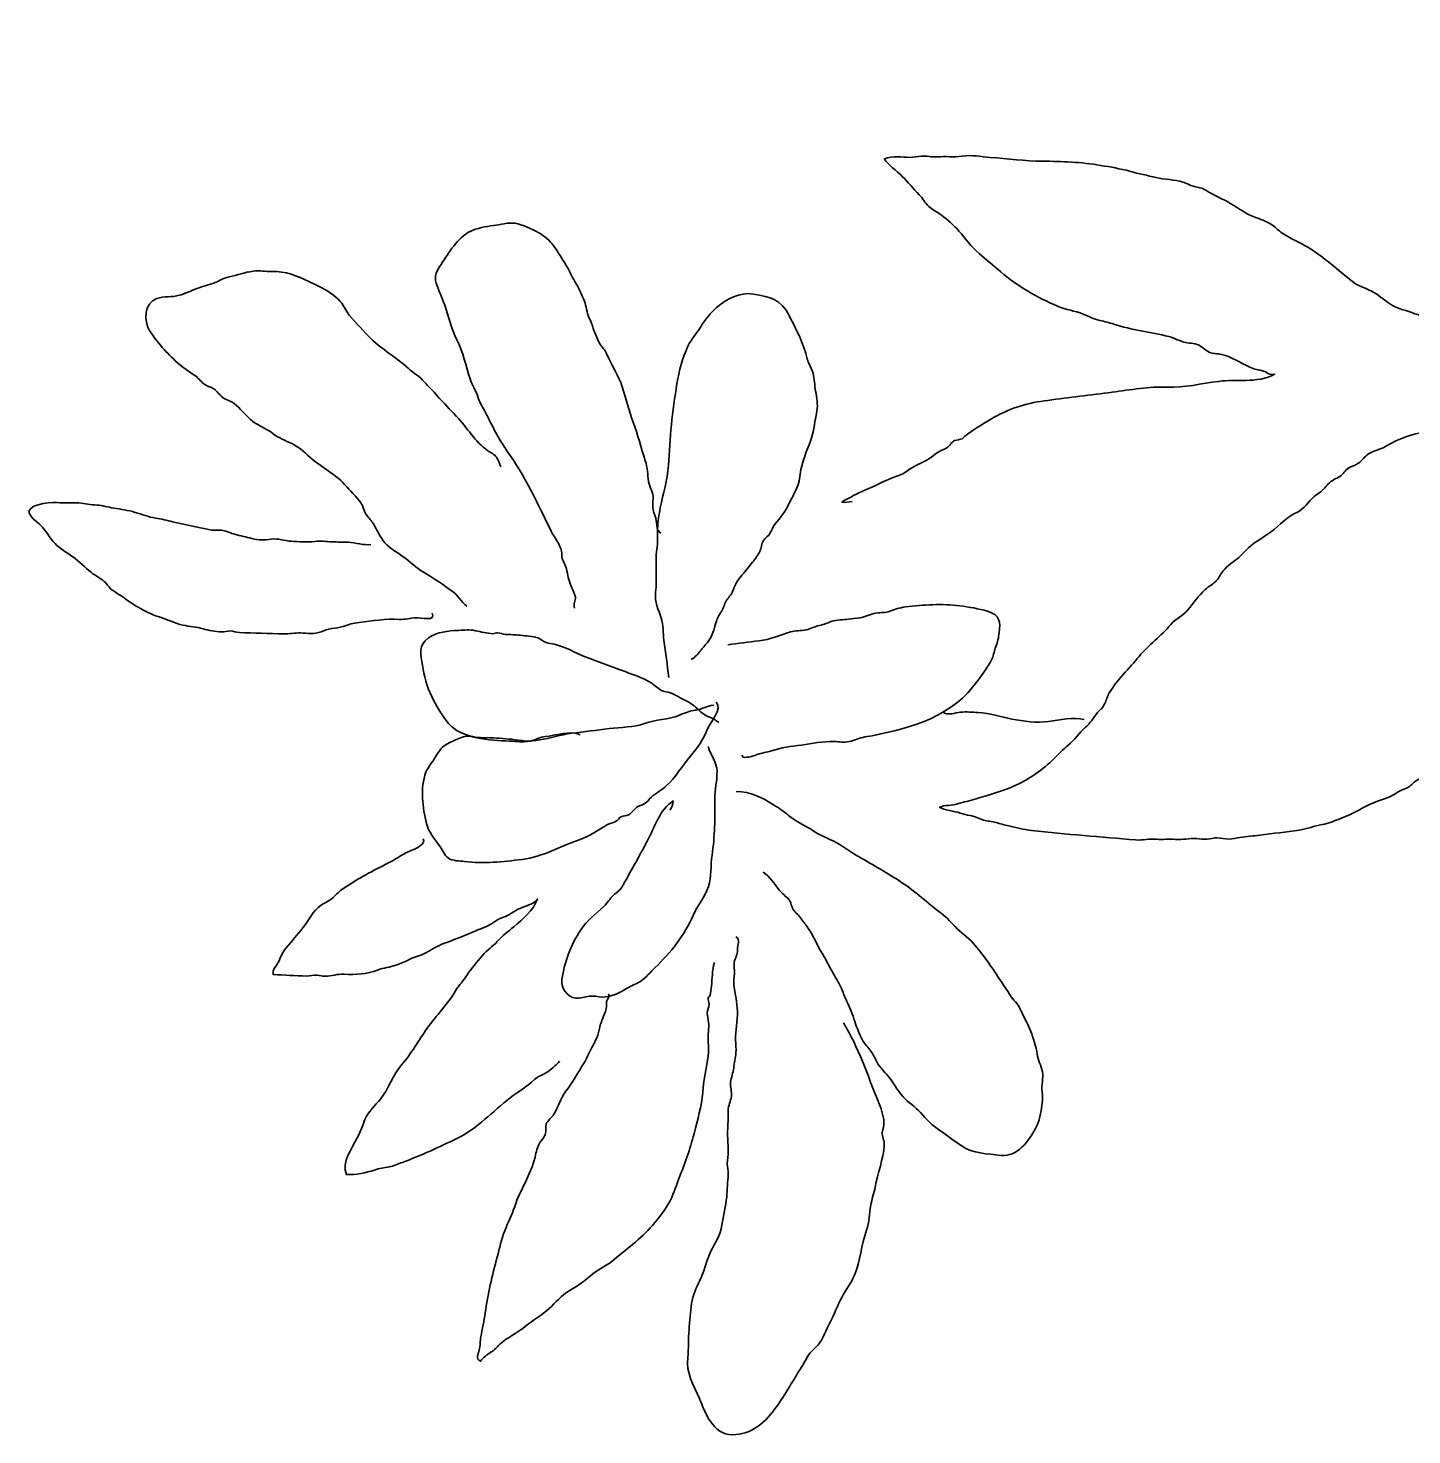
# Model space of a CAD drawing. Header units: millimetres. Extents: x 303.9 to 374.2, y -244.7 to -222.4.
# Drawn here: x 339.025 to 341.428, y -237.243 to -234.801 of the extents above; entities that cross this region are included whole.
import ezdxf

# ---------------------------------------------------------------- set-up
doc = ezdxf.new("R2010")
doc.units = ezdxf.units.MM
doc.header["$MEASUREMENT"] = 0
doc.layers.add('Bottom', color=7, linetype='Continuous', lineweight=0)

msp = doc.modelspace()

# ---------------------------------------------------------------- linework, layer by layer
at = {"layer": 'Bottom', "color": 18, "lineweight": 35, "true_color": 0x000000}
for points, knots in [([(341.8809, -234.8008), (341.871, -234.8102), (341.8724, -234.8254), (341.868, -234.8376), (341.8631, -234.8509), (341.8592, -234.8633), (341.8575, -234.8768), (341.8543, -234.9012), (341.8504, -234.9259), (341.8468, -234.9503), (341.8435, -234.9731), (341.8433, -234.9958), (341.8379, -235.0189), (341.8353, -235.0297), (341.8315, -235.0408), (341.8278, -235.0509), (341.8232, -235.0631), (341.8213, -235.0769), (341.818, -235.0899), (341.8151, -235.1014), (341.8112, -235.1127), (341.8087, -235.1244), (341.8055, -235.1391), (341.7946, -235.1486), (341.7853, -235.1605), (341.7762, -235.172), (341.7692, -235.1842), (341.7588, -235.1948), (341.7475, -235.2065), (341.7345, -235.2166), (341.7218, -235.2273), (341.7012, -235.2446), (341.6741, -235.2621), (341.6486, -235.2724), (341.6425, -235.2749), (341.635, -235.2783), (341.6287, -235.2801), (341.6226, -235.2818), (341.6156, -235.2803), (341.6096, -235.282), (341.6024, -235.284), (341.5972, -235.2881), (341.5896, -235.2894), (341.5832, -235.2905), (341.5765, -235.29), (341.5705, -235.292), (341.546, -235.3002), (341.5198, -235.3027), (341.4934, -235.3058), (341.4788, -235.3075), (341.4678, -235.3036), (341.4537, -235.302), (341.4382, -235.3001), (341.4269, -235.2937), (341.4121, -235.2897), (341.3949, -235.285), (341.3823, -235.2741), (341.3684, -235.2639), (341.3545, -235.2537), (341.3387, -235.2516), (341.3249, -235.2409), (341.2996, -235.2213), (341.2761, -235.199), (341.2482, -235.1818), (341.2336, -235.1729), (341.2169, -235.1661), (341.2027, -235.1568), (341.1954, -235.152), (341.1906, -235.1456), (341.1831, -235.1413), (341.1741, -235.1361), (341.1646, -235.1325), (341.1548, -235.1289), (341.1408, -235.1236), (341.1263, -235.1135), (341.1135, -235.1057), (341.0994, -235.0972), (341.0842, -235.0914), (341.0701, -235.0824), (341.0625, -235.0775), (341.0573, -235.0776), (341.0488, -235.0754), (341.042, -235.0737), (341.0367, -235.0699), (341.0302, -235.0681), (341.0155, -235.0638), (340.9982, -235.0639), (340.9835, -235.0603), (340.9688, -235.0566), (340.9533, -235.0538), (340.9379, -235.0494), (340.9209, -235.0447), (340.9048, -235.0422), (340.8872, -235.0391), (340.854, -235.0334), (340.8198, -235.0322), (340.7863, -235.0319), (340.756, -235.0317), (340.7259, -235.0277), (340.6955, -235.0253), (340.6782, -235.0239), (340.6641, -235.0206), (340.6467, -235.0231), (340.6322, -235.0252), (340.6183, -235.0232), (340.6036, -235.0243), (340.5941, -235.0251), (340.5851, -235.0224), (340.5756, -235.0231), (340.5691, -235.0236), (340.563, -235.0254), (340.5566, -235.0253), (340.5417, -235.0251), (340.5265, -235.0221), (340.5117, -235.0277), (340.518, -235.038), (340.5334, -235.0487), (340.5427, -235.0582), (340.5529, -235.0687), (340.5621, -235.0798), (340.5722, -235.09), (340.5786, -235.0965), (340.5818, -235.1042), (340.5889, -235.1104), (340.5953, -235.1159), (340.6034, -235.12), (340.6102, -235.1252), (340.6207, -235.1332), (340.6329, -235.1433), (340.6413, -235.1532), (340.6527, -235.1666), (340.6623, -235.1801), (340.6762, -235.1922), (340.6884, -235.203), (340.7015, -235.2129), (340.7137, -235.2237), (340.7418, -235.2488), (340.777, -235.268), (340.8125, -235.2835), (340.827, -235.2898), (340.8426, -235.2917), (340.8571, -235.2974), (340.8674, -235.3014), (340.8747, -235.3062), (340.886, -235.3085), (340.8948, -235.3102), (340.9018, -235.312), (340.9101, -235.3147), (340.9414, -235.3251), (340.9735, -235.3285), (341.0057, -235.3363), (341.0126, -235.338), (341.0188, -235.3411), (341.0253, -235.3439), (341.0348, -235.3478), (341.0418, -235.3473), (341.0513, -235.3491), (341.0623, -235.3511), (341.0667, -235.3591), (341.0758, -235.3633), (341.083, -235.3667), (341.0897, -235.3654), (341.0974, -235.3673), (341.115, -235.3714), (341.1304, -235.3822), (341.1465, -235.3897), (341.1544, -235.3934), (341.1617, -235.3936), (341.1699, -235.3963), (341.1767, -235.3986), (341.1816, -235.4042), (341.1894, -235.4016), (341.1759, -235.41), (341.1554, -235.4121), (341.1394, -235.4126), (341.1233, -235.413), (341.1086, -235.412), (341.092, -235.4141), (341.0634, -235.4176), (341.0314, -235.4258), (341.0028, -235.4243), (340.9714, -235.4227), (340.939, -235.4289), (340.9072, -235.433), (340.87, -235.4377), (340.8327, -235.4424), (340.7954, -235.4471), (340.7619, -235.4513), (340.7318, -235.4598), (340.7026, -235.4765), (340.6866, -235.4856), (340.6709, -235.4953), (340.6562, -235.5056), (340.6527, -235.5079), (340.6495, -235.5106), (340.6468, -235.5137), (340.6425, -235.515), (340.6382, -235.5161), (340.6338, -235.5169), (340.6267, -235.5209), (340.6248, -235.5279), (340.6175, -235.5312), (340.6083, -235.5353), (340.6049, -235.5365), (340.5969, -235.543), (340.5883, -235.55), (340.5803, -235.5539), (340.5701, -235.5586), (340.5617, -235.5623), (340.5564, -235.5663), (340.5493, -235.5713), (340.5418, -235.5765), (340.5342, -235.5783), (340.5254, -235.5818), (340.5087, -235.5885), (340.4933, -235.5969), (340.4767, -235.6036), (340.4695, -235.6064), (340.4624, -235.6103), (340.4555, -235.614), (340.4505, -235.6167), (340.4419, -235.6201), (340.4381, -235.624), (340.4438, -235.6253), (340.4497, -235.6235), (340.4556, -235.6228)], [0, 0, 0, 0, 1, 1, 1, 2, 2, 2, 3, 3, 3, 4, 4, 4, 5, 5, 5, 6, 6, 6, 7, 7, 7, 8, 8, 8, 9, 9, 9, 10, 10, 10, 11, 11, 11, 12, 12, 12, 13, 13, 13, 14, 14, 14, 15, 15, 15, 16, 16, 16, 17, 17, 17, 18, 18, 18, 19, 19, 19, 20, 20, 20, 21, 21, 21, 22, 22, 22, 23, 23, 23, 24, 24, 24, 25, 25, 25, 26, 26, 26, 27, 27, 27, 28, 28, 28, 29, 29, 29, 30, 30, 30, 31, 31, 31, 32, 32, 32, 33, 33, 33, 34, 34, 34, 35, 35, 35, 36, 36, 36, 37, 37, 37, 38, 38, 38, 39, 39, 39, 40, 40, 40, 41, 41, 41, 42, 42, 42, 43, 43, 43, 44, 44, 44, 45, 45, 45, 46, 46, 46, 47, 47, 47, 48, 48, 48, 49, 49, 49, 50, 50, 50, 51, 51, 51, 52, 52, 52, 53, 53, 53, 54, 54, 54, 55, 55, 55, 56, 56, 56, 57, 57, 57, 58, 58, 58, 59, 59, 59, 60, 60, 60, 61, 61, 61, 62, 62, 62, 63, 63, 63, 64, 64, 64, 65, 65, 65, 66, 66, 66, 67, 67, 67, 68, 68, 68, 69, 69, 69, 70, 70, 70, 71, 71, 71, 72, 72, 72, 73, 73, 73, 74, 74, 74, 75, 75, 75, 75]), ([(340.1237, -235.678), (340.1134, -235.6725), (340.1179, -235.6569), (340.114, -235.648), (340.1086, -235.636), (340.1093, -235.6305), (340.1101, -235.6178), (340.1108, -235.6078), (340.1041, -235.5983), (340.1024, -235.588), (340.1004, -235.5761), (340.1006, -235.5635), (340.0966, -235.5521), (340.0888, -235.5297), (340.084, -235.5066), (340.0756, -235.4848), (340.0679, -235.4648), (340.0631, -235.4436), (340.0565, -235.4235), (340.0501, -235.404), (340.0377, -235.3852), (340.0292, -235.3658), (340.0263, -235.3592), (340.0225, -235.3561), (340.0186, -235.3505), (340.0144, -235.3446), (340.0134, -235.3401), (340.0106, -235.3336), (340.008, -235.3275), (340.0064, -235.3244), (340.0049, -235.3177), (340.0033, -235.3107), (339.9997, -235.3066), (339.9975, -235.2999), (339.9943, -235.29), (339.9938, -235.2811), (339.9892, -235.2711), (339.9844, -235.2605), (339.9806, -235.2508), (339.9744, -235.241), (339.9684, -235.2316), (339.9651, -235.2216), (339.9588, -235.2121), (339.9515, -235.2012), (339.9457, -235.1899), (339.9379, -235.1792), (339.9305, -235.1691), (339.9221, -235.1623), (339.9108, -235.1558), (339.8996, -235.1495), (339.8835, -235.1418), (339.8705, -235.1397), (339.859, -235.1377), (339.8444, -235.1423), (339.8328, -235.1437), (339.82, -235.1452), (339.804, -235.1483), (339.7926, -235.1538), (339.7714, -235.164), (339.7543, -235.1923), (339.7424, -235.2104), (339.7354, -235.221), (339.7291, -235.2316), (339.7335, -235.2438), (339.738, -235.2563), (339.7434, -235.2689), (339.7482, -235.2816), (339.7557, -235.3018), (339.7591, -235.3226), (339.7692, -235.3418), (339.7804, -235.3629), (339.7851, -235.3876), (339.7923, -235.4098), (339.796, -235.4212), (339.8029, -235.4313), (339.8065, -235.4426), (339.8095, -235.4524), (339.8146, -235.459), (339.8193, -235.4683), (339.8306, -235.4913), (339.8417, -235.5138), (339.8564, -235.5345), (339.8875, -235.578), (339.9099, -235.627), (339.9333, -235.6745), (339.9391, -235.6863), (339.9478, -235.6958), (339.9513, -235.7089), (339.9524, -235.713), (339.9512, -235.7177), (339.9525, -235.7217), (339.955, -235.7294), (339.959, -235.7349), (339.9605, -235.7431), (339.9624, -235.7547), (339.9647, -235.762), (339.9691, -235.7727), (339.9704, -235.7758), (339.9747, -235.786), (339.9751, -235.7888), (339.9759, -235.7955), (339.971, -235.8011), (339.9736, -235.8077)], [0, 0, 0, 0, 1, 1, 1, 2, 2, 2, 3, 3, 3, 4, 4, 4, 5, 5, 5, 6, 6, 6, 7, 7, 7, 8, 8, 8, 9, 9, 9, 10, 10, 10, 11, 11, 11, 12, 12, 12, 13, 13, 13, 14, 14, 14, 15, 15, 15, 16, 16, 16, 17, 17, 17, 18, 18, 18, 19, 19, 19, 20, 20, 20, 21, 21, 21, 22, 22, 22, 23, 23, 23, 24, 24, 24, 25, 25, 25, 26, 26, 26, 27, 27, 27, 28, 28, 28, 29, 29, 29, 30, 30, 30, 31, 31, 31, 32, 32, 32, 33, 33, 33, 34, 34, 34, 34]), ([(339.8459, -235.5626), (339.8425, -235.5572), (339.8415, -235.5508), (339.8381, -235.5458), (339.8349, -235.5409), (339.8278, -235.538), (339.8231, -235.5346), (339.812, -235.5264), (339.8026, -235.5166), (339.7944, -235.5061), (339.7858, -235.4952), (339.778, -235.4852), (339.7686, -235.4749), (339.7576, -235.463), (339.746, -235.4513), (339.7353, -235.4391), (339.7282, -235.431), (339.7202, -235.4236), (339.7131, -235.4153), (339.7049, -235.4059), (339.6943, -235.4), (339.685, -235.3915), (339.6615, -235.3703), (339.632, -235.3546), (339.6112, -235.3308), (339.5984, -235.3161), (339.5838, -235.3041), (339.5747, -235.2869), (339.5621, -235.263), (339.5359, -235.2522), (339.5123, -235.2407), (339.4924, -235.231), (339.4713, -235.2225), (339.4479, -235.2233), (339.4366, -235.2236), (339.4277, -235.2213), (339.4159, -235.2229), (339.4004, -235.2249), (339.3886, -235.2295), (339.3739, -235.2326), (339.3633, -235.2348), (339.3558, -235.2405), (339.3458, -235.244), (339.3351, -235.2479), (339.3243, -235.2499), (339.3137, -235.2546), (339.3051, -235.2584), (339.2965, -235.2619), (339.2874, -235.2647), (339.2752, -235.2684), (339.2602, -235.266), (339.2486, -235.2703), (339.2255, -235.2787), (339.2255, -235.3089), (339.2357, -235.3256), (339.2482, -235.346), (339.2658, -235.3653), (339.2838, -235.3815), (339.2935, -235.3901), (339.3047, -235.3973), (339.3154, -235.4048), (339.3214, -235.409), (339.3263, -235.416), (339.3317, -235.4198), (339.3367, -235.4233), (339.3419, -235.4236), (339.3471, -235.4271), (339.3536, -235.4314), (339.3567, -235.4377), (339.363, -235.4422), (339.369, -235.4464), (339.3767, -235.4479), (339.3827, -235.4526), (339.393, -235.4609), (339.4018, -235.4716), (339.4112, -235.4804), (339.4207, -235.4893), (339.4355, -235.4945), (339.4467, -235.5026), (339.4573, -235.5103), (339.4662, -235.5153), (339.4785, -235.5202), (339.4936, -235.5263), (339.5027, -235.5356), (339.5142, -235.5459), (339.5239, -235.5547), (339.5352, -235.5618), (339.546, -235.5695), (339.5583, -235.5783), (339.5687, -235.5859), (339.5781, -235.5974), (339.5867, -235.6078), (339.5995, -235.6173), (339.6053, -235.6294), (339.608, -235.635), (339.6081, -235.6401), (339.6118, -235.6454), (339.6162, -235.6518), (339.6212, -235.6558), (339.625, -235.6623), (339.6308, -235.6723), (339.6367, -235.6853), (339.6445, -235.6945), (339.6535, -235.7052), (339.6697, -235.7129), (339.6807, -235.7219), (339.6928, -235.7319), (339.7035, -235.7415), (339.7175, -235.7492), (339.7322, -235.7573), (339.7459, -235.7679), (339.7597, -235.7772), (339.7714, -235.7851), (339.7762, -235.7967), (339.7869, -235.8047)], [0, 0, 0, 0, 1, 1, 1, 2, 2, 2, 3, 3, 3, 4, 4, 4, 5, 5, 5, 6, 6, 6, 7, 7, 7, 8, 8, 8, 9, 9, 9, 10, 10, 10, 11, 11, 11, 12, 12, 12, 13, 13, 13, 14, 14, 14, 15, 15, 15, 16, 16, 16, 17, 17, 17, 18, 18, 18, 19, 19, 19, 20, 20, 20, 21, 21, 21, 22, 22, 22, 23, 23, 23, 24, 24, 24, 25, 25, 25, 26, 26, 26, 27, 27, 27, 28, 28, 28, 29, 29, 29, 30, 30, 30, 31, 31, 31, 32, 32, 32, 33, 33, 33, 34, 34, 34, 35, 35, 35, 36, 36, 36, 37, 37, 37, 38, 38, 38, 38]), ([(340.1763, -235.8972), (340.1847, -235.8916), (340.1879, -235.8883), (340.1934, -235.8806), (340.1973, -235.8752), (340.2022, -235.8706), (340.2059, -235.8659), (340.2127, -235.8573), (340.2159, -235.8437), (340.2192, -235.8332), (340.2217, -235.8253), (340.2231, -235.8223), (340.2277, -235.8154), (340.2321, -235.8089), (340.2328, -235.8044), (340.236, -235.7976), (340.2391, -235.7912), (340.244, -235.7872), (340.2473, -235.781), (340.2517, -235.7726), (340.2521, -235.7664), (340.2581, -235.7587), (340.2664, -235.7482), (340.2747, -235.7381), (340.283, -235.728), (340.2865, -235.7238), (340.2928, -235.7145), (340.2953, -235.7096), (340.2985, -235.7035), (340.2977, -235.6962), (340.3018, -235.6906), (340.3059, -235.685), (340.3101, -235.6838), (340.3136, -235.6774), (340.3169, -235.6715), (340.3176, -235.6676), (340.3221, -235.6618), (340.3315, -235.6499), (340.3399, -235.6404), (340.3461, -235.6268), (340.351, -235.6163), (340.357, -235.6057), (340.3613, -235.5951), (340.3655, -235.5849), (340.3652, -235.5739), (340.3677, -235.5632), (340.3731, -235.5392), (340.3863, -235.5171), (340.3896, -235.4929), (340.3911, -235.4824), (340.394, -235.4717), (340.3951, -235.4612), (340.3963, -235.45), (340.3932, -235.4381), (340.3917, -235.427), (340.3904, -235.417), (340.3903, -235.4063), (340.3867, -235.3969), (340.3848, -235.3921), (340.3819, -235.3859), (340.3797, -235.381), (340.3763, -235.3733), (340.3761, -235.3675), (340.3736, -235.3597), (340.3673, -235.34), (340.3558, -235.3186), (340.3464, -235.2999), (340.3324, -235.272), (340.3148, -235.2678), (340.2842, -235.2626), (340.2607, -235.2586), (340.2379, -235.2713), (340.2203, -235.2861), (340.2103, -235.2945), (340.1998, -235.3076), (340.1934, -235.3185), (340.1863, -235.3304), (340.1765, -235.3407), (340.1707, -235.3531), (340.1612, -235.3735), (340.155, -235.396), (340.1516, -235.4178), (340.148, -235.4411), (340.1442, -235.4662), (340.1419, -235.4898), (340.1396, -235.5132), (340.138, -235.5369), (340.1368, -235.5602), (340.1355, -235.5861), (340.1271, -235.6088), (340.1226, -235.6339), (340.1206, -235.6452), (340.1181, -235.6583), (340.1179, -235.6698), (340.1177, -235.6812), (340.1184, -235.6942), (340.1167, -235.7055), (340.1132, -235.7299), (340.1173, -235.7563), (340.1144, -235.7809), (340.1125, -235.7973), (340.1195, -235.8103), (340.1242, -235.8251), (340.1278, -235.8367), (340.1274, -235.8515), (340.129, -235.8636), (340.1318, -235.8852), (340.1346, -235.9069), (340.1375, -235.9286)], [0, 0, 0, 0, 1, 1, 1, 2, 2, 2, 3, 3, 3, 4, 4, 4, 5, 5, 5, 6, 6, 6, 7, 7, 7, 8, 8, 8, 9, 9, 9, 10, 10, 10, 11, 11, 11, 12, 12, 12, 13, 13, 13, 14, 14, 14, 15, 15, 15, 16, 16, 16, 17, 17, 17, 18, 18, 18, 19, 19, 19, 20, 20, 20, 21, 21, 21, 22, 22, 22, 23, 23, 23, 24, 24, 24, 25, 25, 25, 26, 26, 26, 27, 27, 27, 28, 28, 28, 29, 29, 29, 30, 30, 30, 31, 31, 31, 32, 32, 32, 33, 33, 33, 34, 34, 34, 35, 35, 35, 36, 36, 36, 36]), ([(341.8188, -235.5657), (341.8256, -235.576), (341.8261, -235.5849), (341.8276, -235.5966), (341.8283, -235.6017), (341.8305, -235.608), (341.8301, -235.6131), (341.8295, -235.6196), (341.8267, -235.6243), (341.8272, -235.6311), (341.8289, -235.6538), (341.8329, -235.6707), (341.826, -235.6932), (341.8239, -235.7), (341.8248, -235.7051), (341.8238, -235.7113), (341.8229, -235.7171), (341.8194, -235.72), (341.8169, -235.7253), (341.8116, -235.7362), (341.8116, -235.7488), (341.8062, -235.7599), (341.7945, -235.7844), (341.7727, -235.8042), (341.7522, -235.8226), (341.7315, -235.8413), (341.7088, -235.8569), (341.6871, -235.8748), (341.6771, -235.8831), (341.666, -235.891), (341.6571, -235.9005), (341.6468, -235.9113), (341.6393, -235.9245), (341.6284, -235.9347), (341.6084, -235.9536), (341.5894, -235.9724), (341.5684, -235.9904), (341.5598, -235.9978), (341.5527, -236.0064), (341.5434, -236.0132), (341.5307, -236.0227), (341.5229, -236.0344), (341.5115, -236.0447), (341.5014, -236.0537), (341.4907, -236.0614), (341.481, -236.071), (341.4712, -236.0808), (341.4595, -236.0913), (341.4483, -236.0997), (341.4429, -236.1038), (341.4368, -236.1058), (341.4317, -236.1103), (341.4252, -236.1161), (341.4239, -236.1182), (341.4154, -236.1214), (341.4027, -236.1262), (341.3932, -236.1356), (341.3801, -236.1391), (341.3526, -236.1467), (341.3297, -236.1638), (341.3038, -236.1731), (341.2932, -236.177), (341.2832, -236.182), (341.272, -236.1838), (341.2581, -236.1861), (341.2459, -236.1913), (341.2323, -236.1933), (341.2096, -236.1967), (341.1866, -236.199), (341.1639, -236.2019), (341.1523, -236.2033), (341.1407, -236.2048), (341.1291, -236.2063), (341.1229, -236.207), (341.1165, -236.2083), (341.1102, -236.2088), (341.1027, -236.2094), (341.0972, -236.2068), (341.0898, -236.2066), (341.0841, -236.2064), (341.0779, -236.2086), (341.0721, -236.2091), (341.0656, -236.2097), (341.0604, -236.2083), (341.0539, -236.2079), (341.0414, -236.2071), (341.0295, -236.2106), (341.0171, -236.2094), (341.0061, -236.2082), (340.9954, -236.2103), (340.9842, -236.2091), (340.972, -236.2078), (340.9604, -236.2115), (340.9481, -236.2104), (340.8881, -236.2051), (340.8274, -236.2007), (340.7673, -236.1939), (340.754, -236.1924), (340.7406, -236.1891), (340.7276, -236.1861), (340.7199, -236.1844), (340.7126, -236.1823), (340.7052, -236.18), (340.6981, -236.1778), (340.6909, -236.1781), (340.6839, -236.1759), (340.6753, -236.1732), (340.6697, -236.1695), (340.6605, -236.168), (340.6545, -236.167), (340.6493, -236.1654), (340.6435, -236.1636), (340.6334, -236.1603), (340.6157, -236.1589), (340.6077, -236.1536), (340.6171, -236.1496), (340.6288, -236.1508), (340.6388, -236.1477), (340.6494, -236.1444), (340.6607, -236.1426), (340.6713, -236.1391), (340.6943, -236.1316), (340.7189, -236.1254), (340.7411, -236.1149), (340.7638, -236.1042), (340.7882, -236.0872), (340.8057, -236.07), (340.814, -236.0618), (340.8219, -236.0532), (340.8311, -236.0457), (340.8422, -236.0366), (340.8495, -236.0246), (340.8605, -236.0154), (340.8703, -236.0071), (340.8736, -235.999), (340.8821, -235.9893), (340.8885, -235.982), (340.8906, -235.9822), (340.8945, -235.9737), (340.8974, -235.9675), (340.8989, -235.9609), (340.9024, -235.9549), (340.9157, -235.9324), (340.9374, -235.9121), (340.9542, -235.8918), (340.9709, -235.8717), (340.9923, -235.8561), (341.0091, -235.8363), (341.0181, -235.8255), (341.0304, -235.8211), (341.039, -235.8107), (341.0488, -235.7987), (341.0571, -235.7865), (341.0688, -235.7756), (341.0748, -235.77), (341.0833, -235.766), (341.0887, -235.76), (341.0936, -235.7547), (341.0955, -235.7487), (341.0999, -235.7433), (341.1074, -235.7341), (341.1184, -235.7276), (341.1273, -235.7197), (341.1369, -235.7112), (341.145, -235.7007), (341.1562, -235.6935), (341.172, -235.6832), (341.1858, -235.6746), (341.1998, -235.6617), (341.2093, -235.6528), (341.2164, -235.6477), (341.2282, -235.6416), (341.2419, -235.6344), (341.2469, -235.6243), (341.2579, -235.6143), (341.2617, -235.611), (341.266, -235.6084), (341.27, -235.6053), (341.2763, -235.6003), (341.2808, -235.593), (341.2869, -235.5883), (341.2926, -235.5839), (341.2991, -235.5823), (341.3047, -235.5778), (341.3106, -235.5731), (341.3132, -235.5665), (341.3207, -235.563), (341.3272, -235.56), (341.3291, -235.5605), (341.335, -235.5564), (341.3412, -235.5519), (341.3458, -235.5444), (341.3522, -235.5402), (341.3616, -235.5341), (341.3729, -235.5328), (341.3827, -235.5269), (341.4063, -235.5127), (341.427, -235.5062), (341.4542, -235.5013), (341.4688, -235.4988), (341.4812, -235.4932), (341.4963, -235.4914), (341.5085, -235.4899), (341.5206, -235.4884), (341.5328, -235.4868), (341.558, -235.4835), (341.5828, -235.489), (341.6079, -235.4862), (341.621, -235.4848), (341.6331, -235.4871), (341.6461, -235.4858), (341.6583, -235.4847), (341.6676, -235.4836), (341.6793, -235.485), (341.685, -235.4856), (341.6888, -235.4846), (341.6945, -235.4839), (341.7061, -235.4826), (341.708, -235.4843), (341.7179, -235.4889), (341.7292, -235.4941), (341.7416, -235.4978), (341.753, -235.503), (341.7832, -235.5167), (341.8057, -235.532), (341.8271, -235.5559), (341.8349, -235.5646), (341.8408, -235.5743), (341.8465, -235.5845), (341.8567, -235.6025), (341.8389, -235.5954), (341.8275, -235.5956)], [0, 0, 0, 0, 1, 1, 1, 2, 2, 2, 3, 3, 3, 4, 4, 4, 5, 5, 5, 6, 6, 6, 7, 7, 7, 8, 8, 8, 9, 9, 9, 10, 10, 10, 11, 11, 11, 12, 12, 12, 13, 13, 13, 14, 14, 14, 15, 15, 15, 16, 16, 16, 17, 17, 17, 18, 18, 18, 19, 19, 19, 20, 20, 20, 21, 21, 21, 22, 22, 22, 23, 23, 23, 24, 24, 24, 25, 25, 25, 26, 26, 26, 27, 27, 27, 28, 28, 28, 29, 29, 29, 30, 30, 30, 31, 31, 31, 32, 32, 32, 33, 33, 33, 34, 34, 34, 35, 35, 35, 36, 36, 36, 37, 37, 37, 38, 38, 38, 39, 39, 39, 40, 40, 40, 41, 41, 41, 42, 42, 42, 43, 43, 43, 44, 44, 44, 45, 45, 45, 46, 46, 46, 47, 47, 47, 48, 48, 48, 49, 49, 49, 50, 50, 50, 51, 51, 51, 52, 52, 52, 53, 53, 53, 54, 54, 54, 55, 55, 55, 56, 56, 56, 57, 57, 57, 58, 58, 58, 59, 59, 59, 60, 60, 60, 61, 61, 61, 62, 62, 62, 63, 63, 63, 64, 64, 64, 65, 65, 65, 66, 66, 66, 67, 67, 67, 68, 68, 68, 69, 69, 69, 70, 70, 70, 71, 71, 71, 72, 72, 72, 73, 73, 73, 74, 74, 74, 75, 75, 75, 76, 76, 76, 77, 77, 77, 77]), ([(339.62, -235.6974), (339.6086, -235.6991), (339.5928, -235.6943), (339.5813, -235.6935), (339.5714, -235.6929), (339.5621, -235.6932), (339.5525, -235.6929), (339.5415, -235.6924), (339.5342, -235.6908), (339.5227, -235.6921), (339.5097, -235.6935), (339.4951, -235.6925), (339.482, -235.6918), (339.4692, -235.6911), (339.46, -235.6863), (339.4469, -235.6882), (339.4343, -235.69), (339.4255, -235.6904), (339.4133, -235.687), (339.4036, -235.6842), (339.3936, -235.6824), (339.3838, -235.6797), (339.3773, -235.6779), (339.3699, -235.6741), (339.3634, -235.673), (339.3558, -235.6717), (339.3487, -235.6735), (339.3407, -235.6719), (339.3191, -235.6674), (339.2972, -235.6631), (339.2756, -235.6579), (339.2659, -235.6555), (339.2562, -235.6532), (339.2463, -235.6516), (339.2333, -235.6495), (339.2227, -235.6452), (339.2105, -235.6416), (339.1985, -235.6381), (339.1857, -235.636), (339.1734, -235.6342), (339.1633, -235.6328), (339.1546, -235.6292), (339.1441, -235.629), (339.1333, -235.6288), (339.1237, -235.6261), (339.1128, -235.6252), (339.1016, -235.6243), (339.0914, -235.6261), (339.0804, -235.6248), (339.0699, -235.6237), (339.0296, -235.6256), (339.0266, -235.6392), (339.0249, -235.6474), (339.0411, -235.6585), (339.0462, -235.6637), (339.0559, -235.6735), (339.062, -235.6859), (339.0716, -235.6958), (339.0801, -235.7046), (339.0922, -235.7114), (339.1023, -235.7186), (339.1142, -235.727), (339.1234, -235.7366), (339.1344, -235.7457), (339.1424, -235.7523), (339.1527, -235.7566), (339.1597, -235.7642), (339.1646, -235.7696), (339.1657, -235.773), (339.1719, -235.7773), (339.1769, -235.7808), (339.1825, -235.7837), (339.1875, -235.7873), (339.2082, -235.8023), (339.2305, -235.8168), (339.2556, -235.8241), (339.2687, -235.8279), (339.2801, -235.8346), (339.2935, -235.8374), (339.3053, -235.8398), (339.317, -235.8404), (339.3288, -235.8437), (339.3385, -235.8465), (339.3503, -235.8489), (339.3604, -235.8493), (339.3657, -235.8495), (339.3707, -235.8473), (339.376, -235.8475), (339.3818, -235.8477), (339.386, -235.8502), (339.3917, -235.8504), (339.4169, -235.8512), (339.4431, -235.8517), (339.4687, -235.8527), (339.4785, -235.8531), (339.488, -235.8505), (339.4979, -235.851), (339.5108, -235.8517), (339.5209, -235.8532), (339.5336, -235.849), (339.5408, -235.8466), (339.5443, -235.8443), (339.5521, -235.8431), (339.559, -235.8421), (339.5653, -235.8422), (339.5718, -235.8397), (339.5819, -235.8359), (339.5883, -235.8342), (339.5996, -235.8328), (339.6233, -235.8298), (339.6459, -235.8262), (339.6694, -235.8274), (339.6793, -235.8279), (339.6887, -235.8255), (339.6985, -235.8246), (339.706, -235.8239), (339.7341, -235.8317), (339.7264, -235.8168)], [0, 0, 0, 0, 1, 1, 1, 2, 2, 2, 3, 3, 3, 4, 4, 4, 5, 5, 5, 6, 6, 6, 7, 7, 7, 8, 8, 8, 9, 9, 9, 10, 10, 10, 11, 11, 11, 12, 12, 12, 13, 13, 13, 14, 14, 14, 15, 15, 15, 16, 16, 16, 17, 17, 17, 18, 18, 18, 19, 19, 19, 20, 20, 20, 21, 21, 21, 22, 22, 22, 23, 23, 23, 24, 24, 24, 25, 25, 25, 26, 26, 26, 27, 27, 27, 28, 28, 28, 29, 29, 29, 30, 30, 30, 31, 31, 31, 32, 32, 32, 33, 33, 33, 34, 34, 34, 35, 35, 35, 36, 36, 36, 37, 37, 37, 38, 38, 38, 39, 39, 39, 39]), ([(340.2398, -235.8714), (340.258, -235.8691), (340.2761, -235.8667), (340.2943, -235.8646), (340.3128, -235.8625), (340.3308, -235.8549), (340.3486, -235.8492), (340.3574, -235.8464), (340.3671, -235.8478), (340.3761, -235.8456), (340.3844, -235.8436), (340.3906, -235.8397), (340.3989, -235.8381), (340.4078, -235.8363), (340.4125, -235.8335), (340.4207, -235.8306), (340.4289, -235.8279), (340.4406, -235.8284), (340.4492, -235.8273), (340.4557, -235.8265), (340.4623, -235.8259), (340.4688, -235.8249), (340.4792, -235.8234), (340.4869, -235.8185), (340.4971, -235.8166), (340.505, -235.8152), (340.5139, -235.8161), (340.5214, -235.8134), (340.5314, -235.8097), (340.5368, -235.8073), (340.5484, -235.8059), (340.58, -235.8021), (340.6117, -235.7998), (340.6428, -235.8038), (340.6582, -235.8058), (340.6759, -235.8089), (340.6907, -235.8132), (340.7129, -235.8197), (340.7136, -235.8321), (340.7111, -235.8508), (340.71, -235.8594), (340.7086, -235.8663), (340.7053, -235.8746), (340.7027, -235.8812), (340.7018, -235.8893), (340.6988, -235.8954), (340.6897, -235.9136), (340.6777, -235.9286), (340.665, -235.9451), (340.623, -235.9997), (340.5446, -236.0201), (340.4777, -236.0316), (340.468, -236.0333), (340.4603, -236.038), (340.4506, -236.0397), (340.4409, -236.0413), (340.4334, -236.0399), (340.424, -236.0395), (340.4057, -236.0388), (340.3859, -236.0434), (340.3676, -236.0457), (340.3492, -236.048), (340.3325, -236.0497), (340.3155, -236.0557), (340.3072, -236.0586), (340.2991, -236.059), (340.2911, -236.062), (340.2835, -236.0647), (340.2747, -236.0682), (340.2662, -236.0666), (340.2658, -236.0654), (340.2654, -236.0642), (340.265, -236.0631)], [0, 0, 0, 0, 1, 1, 1, 2, 2, 2, 3, 3, 3, 4, 4, 4, 5, 5, 5, 6, 6, 6, 7, 7, 7, 8, 8, 8, 9, 9, 9, 10, 10, 10, 11, 11, 11, 12, 12, 12, 13, 13, 13, 14, 14, 14, 15, 15, 15, 16, 16, 16, 17, 17, 17, 18, 18, 18, 19, 19, 19, 20, 20, 20, 21, 21, 21, 22, 22, 22, 23, 23, 23, 24, 24, 24, 24]), ([(340.2241, -236.0062), (340.2149, -235.9983), (340.2017, -235.9962), (340.1927, -235.9881), (340.1832, -235.9796), (340.1801, -235.9754), (340.1677, -235.969), (340.1586, -235.9643), (340.1494, -235.9585), (340.1398, -235.9548), (340.1364, -235.9534), (340.1294, -235.9531), (340.1259, -235.9514), (340.1196, -235.9482), (340.1137, -235.9423), (340.1077, -235.9384), (340.0913, -235.9278), (340.0728, -235.9223), (340.0546, -235.9157), (340.0336, -235.9081), (340.0131, -235.9), (339.9922, -235.8922), (339.974, -235.8854), (339.958, -235.8751), (339.9387, -235.8706), (339.9329, -235.8692), (339.93, -235.8696), (339.9243, -235.8674), (339.9192, -235.8653), (339.9152, -235.8616), (339.9098, -235.8596), (339.8998, -235.856), (339.8898, -235.8561), (339.8795, -235.8551), (339.8704, -235.8542), (339.8626, -235.8538), (339.8534, -235.8534), (339.8489, -235.8532), (339.8453, -235.8512), (339.8407, -235.8508), (339.8377, -235.8505), (339.8345, -235.8526), (339.8315, -235.8524), (339.8218, -235.8518), (339.8114, -235.8489), (339.8019, -235.8471), (339.7902, -235.8448), (339.7839, -235.846), (339.7722, -235.8465), (339.7539, -235.8473), (339.7359, -235.849), (339.7199, -235.8596), (339.7014, -235.8719), (339.7072, -235.8888), (339.7096, -235.9072), (339.7143, -235.9431), (339.7314, -235.9794), (339.7551, -236.0082), (339.7771, -236.0348), (339.8274, -236.0375), (339.8603, -236.0387), (339.8707, -236.039), (339.879, -236.0408), (339.8893, -236.0397), (339.8971, -236.0388), (339.9049, -236.0377), (339.9126, -236.0367), (339.9325, -236.0342), (339.949, -236.0276), (339.9687, -236.0252), (339.9905, -236.0226), (340.0123, -236.0197), (340.0342, -236.0169), (340.0533, -236.0145), (340.0776, -236.0151), (340.0954, -236.0082), (340.1147, -236.0008), (340.1363, -236.0016), (340.1558, -235.9938), (340.1664, -235.9896), (340.1728, -235.9864), (340.1841, -235.9848), (340.1957, -235.9833), (340.2037, -235.9776), (340.2154, -235.9764)], [0, 0, 0, 0, 1, 1, 1, 2, 2, 2, 3, 3, 3, 4, 4, 4, 5, 5, 5, 6, 6, 6, 7, 7, 7, 8, 8, 8, 9, 9, 9, 10, 10, 10, 11, 11, 11, 12, 12, 12, 13, 13, 13, 14, 14, 14, 15, 15, 15, 16, 16, 16, 17, 17, 17, 18, 18, 18, 19, 19, 19, 20, 20, 20, 21, 21, 21, 22, 22, 22, 23, 23, 23, 24, 24, 24, 25, 25, 25, 26, 26, 26, 27, 27, 27, 28, 28, 28, 28]), ([(339.9833, -236.0278), (339.9674, -236.0199), (339.9402, -236.029), (339.9227, -236.031), (339.9143, -236.032), (339.9107, -236.034), (339.9033, -236.0369), (339.8943, -236.0405), (339.8852, -236.0382), (339.8757, -236.037), (339.8613, -236.035), (339.8475, -236.0341), (339.8332, -236.0331), (339.8245, -236.0324), (339.8155, -236.0332), (339.8073, -236.0326), (339.7992, -236.032), (339.794, -236.0288), (339.7855, -236.0304), (339.7754, -236.0324), (339.7507, -236.0424), (339.7437, -236.0501), (339.7387, -236.0557), (339.733, -236.0648), (339.7291, -236.071), (339.7252, -236.0771), (339.718, -236.0861), (339.7156, -236.0926), (339.7052, -236.1215), (339.7101, -236.1541), (339.7167, -236.182), (339.7198, -236.1949), (339.731, -236.2099), (339.7393, -236.2206), (339.7438, -236.2265), (339.7478, -236.2372), (339.7542, -236.2417), (339.7622, -236.2473), (339.774, -236.2466), (339.7828, -236.2478), (339.8159, -236.2522), (339.8491, -236.2482), (339.8827, -236.2442), (339.9189, -236.2398), (339.95, -236.221), (339.9833, -236.2094), (339.9998, -236.2037), (340.0157, -236.193), (340.03, -236.1839), (340.0348, -236.1808), (340.0401, -236.1812), (340.045, -236.1785), (340.0487, -236.1766), (340.051, -236.172), (340.0544, -236.1702), (340.0582, -236.1682), (340.0637, -236.1689), (340.0674, -236.167), (340.0736, -236.1637), (340.0762, -236.1574), (340.082, -236.1534), (340.0857, -236.151), (340.091, -236.1501), (340.0948, -236.1478), (340.1007, -236.1442), (340.1021, -236.1404), (340.1071, -236.136), (340.1157, -236.1285), (340.1249, -236.1241), (340.1335, -236.1161), (340.1484, -236.1021), (340.1608, -236.0821), (340.1745, -236.0656), (340.1875, -236.05), (340.1978, -236.0362), (340.2047, -236.0176), (340.2095, -236.0043), (340.2318, -235.9832), (340.2195, -235.9714)], [0, 0, 0, 0, 1, 1, 1, 2, 2, 2, 3, 3, 3, 4, 4, 4, 5, 5, 5, 6, 6, 6, 7, 7, 7, 8, 8, 8, 9, 9, 9, 10, 10, 10, 11, 11, 11, 12, 12, 12, 13, 13, 13, 14, 14, 14, 15, 15, 15, 16, 16, 16, 17, 17, 17, 18, 18, 18, 19, 19, 19, 20, 20, 20, 21, 21, 21, 22, 22, 22, 23, 23, 23, 24, 24, 24, 25, 25, 25, 26, 26, 26, 26]), ([(340.8586, -236.0014), (340.8394, -235.996), (340.8169, -236.002), (340.797, -236.0048), (340.777, -236.0075), (340.7531, -236.0043), (340.7333, -236.0007), (340.7136, -235.9971), (340.6946, -235.9899), (340.6745, -235.9891), (340.6644, -235.9887), (340.6541, -235.9875), (340.644, -235.9886), (340.635, -235.9895), (340.6207, -235.995), (340.6133, -235.9881)], [0, 0, 0, 0, 1, 1, 1, 2, 2, 2, 3, 3, 3, 4, 4, 4, 5, 5, 5, 5]), ([(340.139, -236.1587), (340.143, -236.1544), (340.1442, -236.148), (340.1448, -236.1427), (340.1221, -236.158), (340.1137, -236.1853), (340.1024, -236.2076), (340.0885, -236.235), (340.0728, -236.2613), (340.0583, -236.2884), (340.0533, -236.2977), (340.0487, -236.2998), (340.0413, -236.3064), (340.0349, -236.3122), (340.0305, -236.3198), (340.0244, -236.3259), (340.0098, -236.3402), (339.9958, -236.3496), (339.9845, -236.3666), (339.9669, -236.3931), (339.9567, -236.4215), (339.9517, -236.4524), (339.9496, -236.4652), (339.9599, -236.4836), (339.9761, -236.485), (339.9834, -236.4857), (339.9925, -236.4825), (339.9999, -236.4817), (340.0086, -236.4808), (340.0131, -236.4825), (340.0213, -236.4831), (340.0354, -236.4842), (340.0534, -236.475), (340.0648, -236.468), (340.0719, -236.4635), (340.0801, -236.4609), (340.0873, -236.4565), (340.098, -236.4499), (340.105, -236.4402), (340.1137, -236.4319), (340.1402, -236.4068), (340.1658, -236.3745), (340.1797, -236.3417), (340.187, -236.3245), (340.2003, -236.3092), (340.2062, -236.2915), (340.2119, -236.2741), (340.2099, -236.2548), (340.2125, -236.237), (340.2173, -236.2041), (340.218, -236.1721), (340.2173, -236.1389), (340.217, -236.1233), (340.2214, -236.1074), (340.2212, -236.0917), (340.221, -236.0744), (340.2102, -236.064), (340.2057, -236.0484)], [0, 0, 0, 0, 1, 1, 1, 2, 2, 2, 3, 3, 3, 4, 4, 4, 5, 5, 5, 6, 6, 6, 7, 7, 7, 8, 8, 8, 9, 9, 9, 10, 10, 10, 11, 11, 11, 12, 12, 12, 13, 13, 13, 14, 14, 14, 15, 15, 15, 16, 16, 16, 17, 17, 17, 18, 18, 18, 19, 19, 19, 19]), ([(340.2541, -236.1264), (340.2799, -236.1266), (340.2986, -236.1367), (340.3192, -236.1493), (340.3291, -236.1553), (340.3368, -236.1603), (340.3453, -236.1679), (340.3571, -236.1784), (340.374, -236.185), (340.3873, -236.194), (340.3984, -236.2014), (340.4108, -236.2063), (340.4227, -236.2121), (340.4369, -236.219), (340.4497, -236.2295), (340.4634, -236.2372), (340.4883, -236.2512), (340.5128, -236.2658), (340.5371, -236.281), (340.5623, -236.2968), (340.5827, -236.3168), (340.6062, -236.3344), (340.6177, -236.343), (340.6251, -236.3506), (340.6346, -236.3607), (340.6441, -236.3709), (340.6569, -236.379), (340.6661, -236.3897), (340.6822, -236.4086), (340.6977, -236.4299), (340.7108, -236.4505), (340.7177, -236.4613), (340.7249, -236.4714), (340.7318, -236.4825), (340.7347, -236.487), (340.7386, -236.49), (340.7419, -236.4941), (340.747, -236.5007), (340.749, -236.5074), (340.7527, -236.515), (340.7584, -236.5267), (340.764, -236.5353), (340.7677, -236.5473), (340.7714, -236.5596), (340.7756, -236.5688), (340.7771, -236.5818), (340.7784, -236.5931), (340.784, -236.6017), (340.7861, -236.6129), (340.7883, -236.6251), (340.7842, -236.6351), (340.7855, -236.6471), (340.7878, -236.667), (340.7838, -236.6931), (340.7741, -236.7116), (340.763, -236.7325), (340.7425, -236.7614), (340.7142, -236.758), (340.6903, -236.755), (340.6663, -236.7556), (340.6449, -236.7412), (340.6323, -236.7328), (340.6209, -236.7232), (340.6082, -236.7148), (340.5952, -236.7062), (340.5844, -236.6952), (340.5745, -236.6839), (340.5654, -236.6734), (340.5533, -236.6665), (340.5443, -236.6565), (340.5365, -236.6479), (340.5303, -236.6372), (340.5239, -236.6278), (340.5172, -236.6179), (340.5079, -236.6099), (340.5012, -236.6), (340.4974, -236.5944), (340.4953, -236.588), (340.4919, -236.5822), (340.4877, -236.5749), (340.4818, -236.5702), (340.4771, -236.5633), (340.4703, -236.5535), (340.464, -236.5366), (340.4603, -236.5254), (340.4563, -236.513), (340.4523, -236.5028), (340.4465, -236.4909), (340.4431, -236.4839), (340.4407, -236.4768), (340.4378, -236.4696), (340.4338, -236.4598), (340.4285, -236.4519), (340.4232, -236.4426), (340.4158, -236.4296), (340.4093, -236.4163), (340.4015, -236.4035), (340.3938, -236.3907), (340.3881, -236.3762), (340.3797, -236.3639), (340.3759, -236.3582), (340.3715, -236.3535), (340.3678, -236.3477), (340.3637, -236.3413), (340.3575, -236.337), (340.3535, -236.331), (340.3496, -236.3251), (340.351, -236.3197), (340.3458, -236.3138), (340.3408, -236.3081), (340.3343, -236.3036), (340.3292, -236.2975), (340.3213, -236.2878), (340.3126, -236.2729), (340.3012, -236.2666)], [0, 0, 0, 0, 1, 1, 1, 2, 2, 2, 3, 3, 3, 4, 4, 4, 5, 5, 5, 6, 6, 6, 7, 7, 7, 8, 8, 8, 9, 9, 9, 10, 10, 10, 11, 11, 11, 12, 12, 12, 13, 13, 13, 14, 14, 14, 15, 15, 15, 16, 16, 16, 17, 17, 17, 18, 18, 18, 19, 19, 19, 20, 20, 20, 21, 21, 21, 22, 22, 22, 23, 23, 23, 24, 24, 24, 25, 25, 25, 26, 26, 26, 27, 27, 27, 28, 28, 28, 29, 29, 29, 30, 30, 30, 31, 31, 31, 32, 32, 32, 33, 33, 33, 34, 34, 34, 35, 35, 35, 36, 36, 36, 37, 37, 37, 38, 38, 38, 38]), ([(339.9478, -236.5946), (339.9408, -236.6016), (339.9326, -236.6098), (339.9241, -236.6149), (339.9172, -236.619), (339.9103, -236.6207), (339.9042, -236.6265), (339.8912, -236.6389), (339.876, -236.6473), (339.8618, -236.6583), (339.8312, -236.6819), (339.8052, -236.7117), (339.7695, -236.7287), (339.7382, -236.7436), (339.7077, -236.7582), (339.6747, -236.7702), (339.6668, -236.773), (339.66, -236.7765), (339.6519, -236.7781), (339.6427, -236.78), (339.6348, -236.7806), (339.6261, -236.7835), (339.6123, -236.7881), (339.593, -236.7923), (339.5779, -236.7914), (339.5685, -236.7692), (339.5868, -236.7471), (339.5964, -236.7276), (339.6016, -236.717), (339.6059, -236.7057), (339.6103, -236.6947), (339.6155, -236.6818), (339.6278, -236.6713), (339.6366, -236.6603), (339.6513, -236.6418), (339.658, -236.6189), (339.6738, -236.6005), (339.6906, -236.581), (339.7029, -236.558), (339.7179, -236.5374), (339.7338, -236.5154), (339.7531, -236.4954), (339.7671, -236.4723), (339.7732, -236.4621), (339.7812, -236.4544), (339.7875, -236.4445), (339.7948, -236.4329), (339.8053, -236.4221), (339.8137, -236.4111), (339.821, -236.4015), (339.8315, -236.3962), (339.8395, -236.3869), (339.8485, -236.3763), (339.8578, -236.3702), (339.8683, -236.3611), (339.8842, -236.3474), (339.9023, -236.3327), (339.9093, -236.3131), (339.9042, -236.321), (339.8926, -236.3238), (339.884, -236.327), (339.8736, -236.331), (339.8668, -236.3364), (339.8573, -236.3417), (339.8528, -236.3442), (339.8484, -236.345), (339.8437, -236.3469), (339.8378, -236.3492), (339.8349, -236.3528), (339.8294, -236.3562), (339.8212, -236.3612), (339.8112, -236.3641), (339.8024, -236.3682), (339.784, -236.3768), (339.7653, -236.383), (339.7464, -236.3903), (339.7339, -236.3951), (339.7263, -236.4003), (339.7155, -236.4066), (339.7071, -236.4114), (339.6962, -236.4127), (339.6877, -236.4175), (339.6791, -236.4224), (339.6723, -236.4244), (339.6633, -236.4278), (339.653, -236.4317), (339.6424, -236.4325), (339.6318, -236.4362), (339.6123, -236.4432), (339.5942, -236.445), (339.5735, -236.4436), (339.5621, -236.4428), (339.5516, -236.4469), (339.5404, -236.447), (339.5355, -236.4471), (339.5316, -236.4454), (339.527, -236.445), (339.5201, -236.4444), (339.5146, -236.4468), (339.508, -236.4467), (339.4888, -236.4465), (339.4699, -236.4448), (339.4506, -236.4443), (339.4481, -236.4357), (339.4573, -236.4279), (339.4606, -236.4204), (339.4647, -236.4111), (339.466, -236.406), (339.473, -236.3978), (339.4828, -236.3863), (339.4922, -236.3746), (339.5019, -236.3631), (339.5133, -236.3496), (339.5185, -236.3342), (339.5337, -236.3234), (339.5394, -236.3194), (339.5462, -236.317), (339.5516, -236.3128), (339.5588, -236.3071), (339.5629, -236.301), (339.5706, -236.2958), (339.594, -236.2799), (339.6189, -236.266), (339.6449, -236.2533), (339.6575, -236.2471), (339.6685, -236.2398), (339.6807, -236.233), (339.6894, -236.2283), (339.7172, -236.2205), (339.7109, -236.2083)], [0, 0, 0, 0, 1, 1, 1, 2, 2, 2, 3, 3, 3, 4, 4, 4, 5, 5, 5, 6, 6, 6, 7, 7, 7, 8, 8, 8, 9, 9, 9, 10, 10, 10, 11, 11, 11, 12, 12, 12, 13, 13, 13, 14, 14, 14, 15, 15, 15, 16, 16, 16, 17, 17, 17, 18, 18, 18, 19, 19, 19, 20, 20, 20, 21, 21, 21, 22, 22, 22, 23, 23, 23, 24, 24, 24, 25, 25, 25, 26, 26, 26, 27, 27, 27, 28, 28, 28, 29, 29, 29, 30, 30, 30, 31, 31, 31, 32, 32, 32, 33, 33, 33, 34, 34, 34, 35, 35, 35, 36, 36, 36, 37, 37, 37, 38, 38, 38, 39, 39, 39, 40, 40, 40, 41, 41, 41, 42, 42, 42, 43, 43, 43, 43]), ([(340.4405, -236.5279), (340.4669, -236.5702), (340.4823, -236.6185), (340.5009, -236.6641), (340.5055, -236.6754), (340.5102, -236.6881), (340.511, -236.7005), (340.5115, -236.7073), (340.5087, -236.7119), (340.5082, -236.7183), (340.5076, -236.7256), (340.5121, -236.7331), (340.5116, -236.7404), (340.5099, -236.7648), (340.5003, -236.7891), (340.4958, -236.8131), (340.4938, -236.8237), (340.4898, -236.8342), (340.488, -236.8448), (340.4855, -236.8594), (340.4857, -236.874), (340.4806, -236.8882), (340.4716, -236.9131), (340.4702, -236.9413), (340.4599, -236.966), (340.4544, -236.9791), (340.4452, -236.9911), (340.4382, -237.0036), (340.43, -237.018), (340.4253, -237.034), (340.417, -237.0487), (340.4101, -237.0609), (340.406, -237.0758), (340.397, -237.0868), (340.391, -237.0941), (340.3838, -237.0985), (340.3789, -237.1068), (340.3747, -237.114), (340.3707, -237.1213), (340.3661, -237.1286), (340.3513, -237.1519), (340.3371, -237.1776), (340.3203, -237.2001), (340.3033, -237.223), (340.2797, -237.2433), (340.2477, -237.2431), (340.2137, -237.2429), (340.2009, -237.205), (340.1905, -237.1803), (340.1801, -237.1557), (340.1672, -237.1363), (340.1704, -237.1089), (340.1722, -237.0932), (340.1708, -237.0772), (340.1725, -237.0609), (340.174, -237.0458), (340.1744, -237.0297), (340.177, -237.0151), (340.1795, -237.0015), (340.1847, -236.988), (340.1911, -236.9755), (340.1986, -236.9609), (340.2017, -236.9452), (340.2078, -236.9303), (340.2142, -236.9142), (340.2244, -236.9027), (340.2283, -236.8855), (340.2319, -236.8691), (340.2348, -236.8524), (340.2373, -236.8358), (340.2393, -236.8222), (340.2388, -236.8091), (340.2405, -236.7957), (340.2413, -236.7892), (340.2399, -236.7834), (340.2391, -236.777), (340.2381, -236.769), (340.2403, -236.7623), (340.2406, -236.7546), (340.2411, -236.7375), (340.2383, -236.7209), (340.2401, -236.7037), (340.241, -236.6954), (340.2407, -236.6888), (340.2405, -236.6804), (340.2404, -236.6716), (340.2452, -236.6641), (340.2461, -236.6555), (340.2471, -236.6472), (340.2439, -236.6394), (340.2448, -236.6312), (340.2458, -236.6228), (340.249, -236.6145), (340.2501, -236.6062), (340.2514, -236.5975), (340.2531, -236.5888), (340.254, -236.5802), (340.2548, -236.5726), (340.2534, -236.5658), (340.2532, -236.5582), (340.253, -236.5414), (340.2568, -236.5244), (340.2566, -236.5078), (340.2564, -236.4931), (340.2522, -236.4778), (340.2505, -236.4632), (340.2496, -236.4554), (340.2508, -236.4498), (340.2515, -236.4421), (340.252, -236.4357), (340.2499, -236.4297), (340.251, -236.4234), (340.2527, -236.4146), (340.2568, -236.4101), (340.2566, -236.4006), (340.2565, -236.3935), (340.2628, -236.3826), (340.2538, -236.3788)], [0, 0, 0, 0, 1, 1, 1, 2, 2, 2, 3, 3, 3, 4, 4, 4, 5, 5, 5, 6, 6, 6, 7, 7, 7, 8, 8, 8, 9, 9, 9, 10, 10, 10, 11, 11, 11, 12, 12, 12, 13, 13, 13, 14, 14, 14, 15, 15, 15, 16, 16, 16, 17, 17, 17, 18, 18, 18, 19, 19, 19, 20, 20, 20, 21, 21, 21, 22, 22, 22, 23, 23, 23, 24, 24, 24, 25, 25, 25, 26, 26, 26, 27, 27, 27, 28, 28, 28, 29, 29, 29, 30, 30, 30, 31, 31, 31, 32, 32, 32, 33, 33, 33, 34, 34, 34, 35, 35, 35, 36, 36, 36, 37, 37, 37, 38, 38, 38, 39, 39, 39, 39]), ([(340.2167, -236.4233), (340.2122, -236.4371), (340.2131, -236.4501), (340.2114, -236.464), (340.2107, -236.4693), (340.2098, -236.4756), (340.2088, -236.4809), (340.2085, -236.4825), (340.2062, -236.4828), (340.206, -236.4848), (340.2056, -236.4885), (340.2074, -236.4917), (340.2073, -236.4954), (340.207, -236.501), (340.2042, -236.5056), (340.2041, -236.5113), (340.2041, -236.5162), (340.2056, -236.5216), (340.2063, -236.5265), (340.2079, -236.5381), (340.2046, -236.548), (340.2059, -236.5597), (340.2091, -236.5867), (340.199, -236.6132), (340.1973, -236.6401), (340.1958, -236.6637), (340.1896, -236.6875), (340.1838, -236.7108), (340.1772, -236.7371), (340.1689, -236.7636), (340.1585, -236.7891), (340.1527, -236.8031), (340.1487, -236.8176), (340.1424, -236.8314), (340.1355, -236.8462), (340.1239, -236.8621), (340.1133, -236.8749), (340.0925, -236.9001), (340.0671, -236.9179), (340.0426, -236.939), (340.0312, -236.9487), (340.017, -236.9546), (340.0057, -236.9639), (339.9923, -236.975), (339.9801, -236.9846), (339.9646, -236.9931), (339.951, -237.0006), (339.9407, -237.0139), (339.9296, -237.0242), (339.9177, -237.0353), (339.9015, -237.0439), (339.8887, -237.0547), (339.8765, -237.0649), (339.8617, -237.0717), (339.8492, -237.0816), (339.842, -237.0873), (339.8375, -237.0939), (339.8296, -237.0992), (339.8219, -237.1044), (339.8154, -237.108), (339.8105, -237.1154), (339.8011, -237.112), (339.8063, -237.1027), (339.8081, -237.0965), (339.8105, -237.0885), (339.8096, -237.0812), (339.811, -237.0732), (339.8134, -237.0593), (339.8166, -237.0454), (339.8186, -237.0315), (339.8232, -236.9998), (339.8304, -236.9659), (339.8395, -236.9346), (339.8438, -236.9199), (339.8462, -236.9031), (339.8524, -236.8888), (339.8585, -236.8747), (339.8649, -236.8616), (339.8698, -236.8468), (339.8794, -236.818), (339.8981, -236.791), (339.9051, -236.7612), (339.9074, -236.7516), (339.9083, -236.7443), (339.9137, -236.7358), (339.9169, -236.7308), (339.9209, -236.7278), (339.9229, -236.7219), (339.9249, -236.7158), (339.9227, -236.7093), (339.9247, -236.7035), (339.9268, -236.6971), (339.9343, -236.6923), (339.9379, -236.6866), (339.9458, -236.6742), (339.9492, -236.6594), (339.9581, -236.6474), (339.9668, -236.6358), (339.9735, -236.6248), (339.9811, -236.6125), (339.9886, -236.6005), (339.9958, -236.5881), (340.0015, -236.5755), (340.0073, -236.5629), (340.014, -236.5539), (340.0165, -236.5398), (340.0185, -236.5283), (340.0234, -236.5192), (340.0273, -236.5083), (340.0298, -236.5014), (340.0284, -236.497), (340.0295, -236.4909), (340.0305, -236.4856), (340.0356, -236.4838), (340.0327, -236.4776)], [0, 0, 0, 0, 1, 1, 1, 2, 2, 2, 3, 3, 3, 4, 4, 4, 5, 5, 5, 6, 6, 6, 7, 7, 7, 8, 8, 8, 9, 9, 9, 10, 10, 10, 11, 11, 11, 12, 12, 12, 13, 13, 13, 14, 14, 14, 15, 15, 15, 16, 16, 16, 17, 17, 17, 18, 18, 18, 19, 19, 19, 20, 20, 20, 21, 21, 21, 22, 22, 22, 23, 23, 23, 24, 24, 24, 25, 25, 25, 26, 26, 26, 27, 27, 27, 28, 28, 28, 29, 29, 29, 30, 30, 30, 31, 31, 31, 32, 32, 32, 33, 33, 33, 34, 34, 34, 35, 35, 35, 36, 36, 36, 37, 37, 37, 38, 38, 38, 38])]:
    msp.add_open_spline(points, degree=3, knots=knots, dxfattribs=at)

doc.saveas('drawing.dxf')
